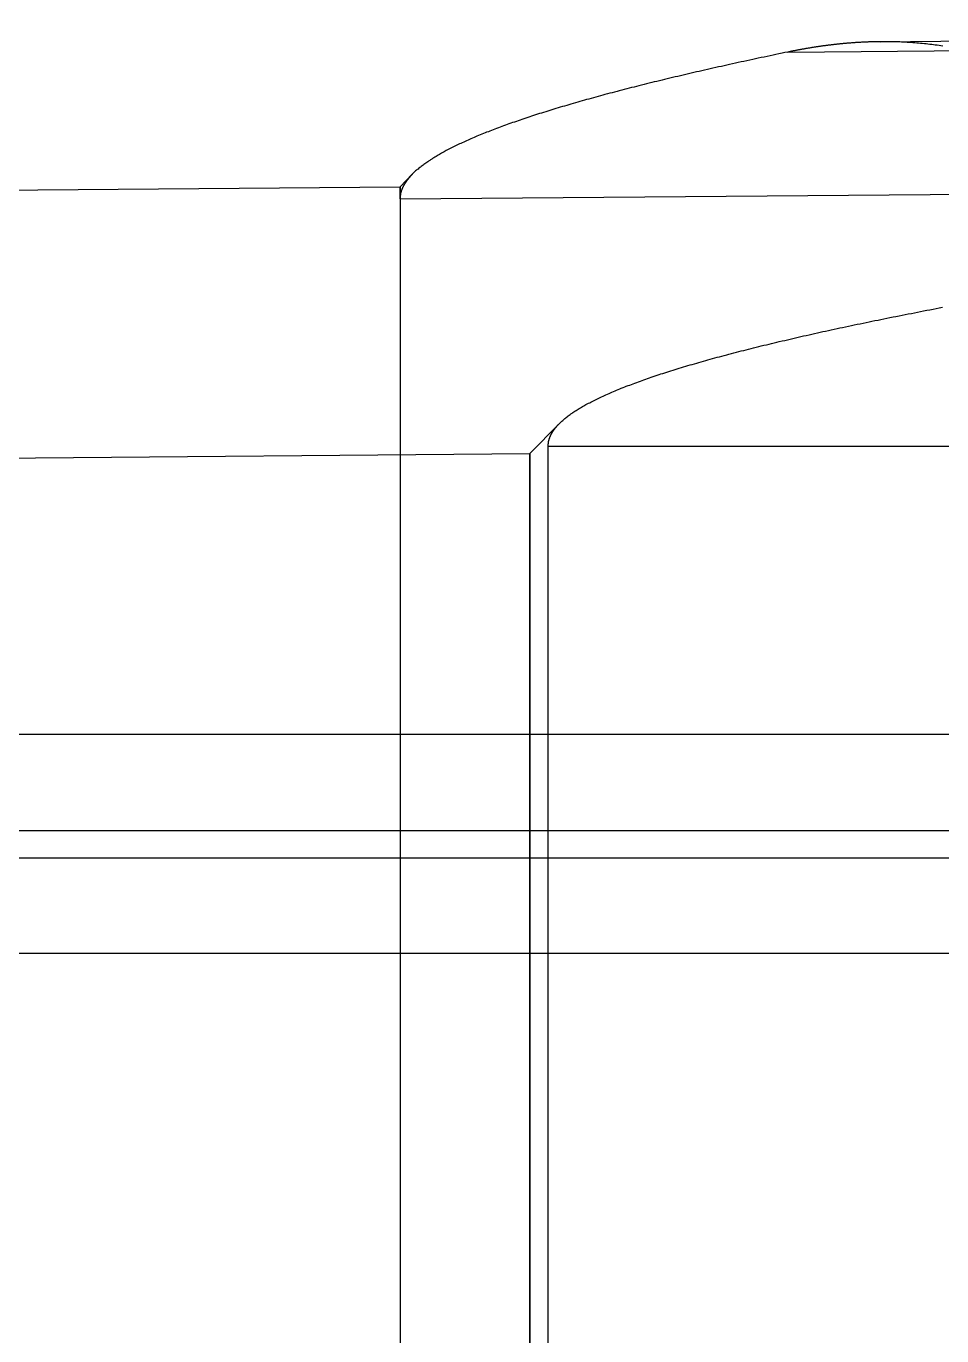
# Model space of a CAD drawing. Extents: x 0 to 702, y -13 to 12.
# Drawn here: x 690.23 to 694.32, y 5.58 to 11.43 of the extents above; entities that cross this region are included whole.
import ezdxf

# ---------------------------------------------------------------- set-up
doc = ezdxf.new("R2010")
doc.units = 0
doc.layers.get('0').update_dxf_attribs({"linetype": 'CONTINUOUS'})

# ---------------------------------------------------------------- blocks, each defined once
blk = doc.blocks.new('*U1')
for p, q in [((672.2, 8.2693, 11.7), (698.4, 8.2693, 11.7)), ((672.2, 7.29, 21.9142), (698.4, 7.29, 21.9142))]:
    blk.add_line(p, q)
at = {"extrusion": (0, 0.988768, 0.149458)}
for p, q in [((672.2, 8.2693, 11.7), (698.4, 8.2693, 11.7)), ((672.2, 7.8391, 18.2817), (698.4, 7.8391, 18.2817)), ((672.2, 7.7163, 15.3584), (698.4, 7.7163, 15.3584)), ((672.2, 7.29, 21.9142), (698.4, 7.29, 21.9142))]:
    blk.add_line(p, q, dxfattribs=at)
at = {"extrusion": (0, 0.99912, -0.041954)}
for p, q in [((672.2, 7.8391, 18.2817), (698.4, 7.8391, 18.2817)), ((672.2, 7.7163, 15.3584), (698.4, 7.7163, 15.3584))]:
    blk.add_line(p, q, dxfattribs=at)
blk = doc.blocks.new('*U4')
for p, q in [((694.04701, 11.365445, 9.692515), (702, 11.43485, 9.692515)), ((694.04701, 11.365445, 9.692515), (702, 11.43485, 9.692515)), ((693.633359, 11.31923, 10.563636), (702, 11.391897, 10.570761)), ((642.28691, 10.284154, 15.987856), (691.90019, 10.717122, 15.987856)), ((642.28691, 10.284154, 15.987856), (691.90019, 10.717122, 15.987856)), ((691.90019, 10.717122, 15.987856), (691.954769, 10.772662, 15.987856)), ((691.90019, 10.717122, 15.987856), (691.954769, 10.772662, 15.987856)), ((691.90019, 10.662324, 17.10829), (702, 10.750043, 17.116891)), ((692.480303, 9.524051, 15.987856), (692.61082, 9.656867, 15.987856)), ((692.480303, 9.524051, 15.987856), (692.61082, 9.656867, 15.987856)), ((692.561943, 9.557628, 16.999973), (702, 9.557628, 16.999973)), ((642.2, 9.085262, 15.987856), (692.480303, 9.524051, 15.987856)), ((642.2, 9.085262, 15.987856), (692.480303, 9.524051, 15.987856))]:
    blk.add_line(p, q)
at = {"extrusion": (-0.008727, 0.99519, 0.097579)}
for p, q in [((693.633359, 11.31923, 10.563636), (702, 11.391897, 10.570761)), ((691.90019, 10.662324, 17.10829), (702, 10.750043, 17.116891))]:
    blk.add_line(p, q, dxfattribs=at)
at = {"extrusion": (0, -0.995227, -0.097583)}
blk.add_line((692.561943, 9.557628, 16.999973), (702, 9.557628, 16.999973), dxfattribs=at)
for points in [[(694.047, 11.3654, 9.69251), (694.044, 11.3654, 9.6994), (694.041, 11.3654, 9.70629), (694.038, 11.3653, 9.71318), (694.034, 11.3653, 9.72006), (694.031, 11.3652, 9.72695), (694.028, 11.3652, 9.73383), (694.025, 11.3651, 9.74072), (694.022, 11.3651, 9.7476), (694.019, 11.365, 9.75449), (694.016, 11.3649, 9.76137), (694.012, 11.3648, 9.76826), (694.009, 11.3647, 9.77514), (694.006, 11.3646, 9.78202), (694.003, 11.3645, 9.7889), (694, 11.3644, 9.79578), (693.997, 11.3643, 9.80267), (693.993, 11.3642, 9.80955), (693.99, 11.3641, 9.81643), (693.987, 11.364, 9.82331), (693.984, 11.3638, 9.83019), (693.981, 11.3637, 9.83707), (693.977, 11.3636, 9.84394), (693.974, 11.3634, 9.85082), (693.971, 11.3633, 9.8577), (693.968, 11.3631, 9.86458), (693.965, 11.3629, 9.87145), (693.962, 11.3628, 9.87833), (693.958, 11.3626, 9.88521), (693.955, 11.3624, 9.89208), (693.952, 11.3622, 9.89896), (693.949, 11.362, 9.90583), (693.946, 11.3618, 9.9127), (693.942, 11.3616, 9.91958), (693.939, 11.3614, 9.92645), (693.936, 11.3612, 9.93332), (693.933, 11.361, 9.9402), (693.93, 11.3608, 9.94707), (693.926, 11.3606, 9.95394), (693.923, 11.3603, 9.96081), (693.92, 11.3601, 9.96768), (693.917, 11.3599, 9.97455), (693.913, 11.3596, 9.98142), (693.91, 11.3594, 9.98829), (693.907, 11.3591, 9.99516), (693.904, 11.3588, 10.002), (693.901, 11.3586, 10.0089), (693.897, 11.3583, 10.0158), (693.894, 11.358, 10.0226), (693.891, 11.3577, 10.0295), (693.888, 11.3574, 10.0364), (693.884, 11.3571, 10.0432), (693.881, 11.3568, 10.0501), (693.878, 11.3565, 10.057), (693.875, 11.3562, 10.0638), (693.872, 11.3559, 10.0707), (693.868, 11.3556, 10.0775), (693.865, 11.3553, 10.0844), (693.862, 11.3549, 10.0913), (693.859, 11.3546, 10.0981), (693.855, 11.3542, 10.105), (693.852, 11.3539, 10.1119), (693.849, 11.3535, 10.1187), (693.846, 11.3532, 10.1256), (693.842, 11.3528, 10.1324), (693.839, 11.3525, 10.1393), (693.836, 11.3521, 10.1462), (693.832, 11.3517, 10.153), (693.829, 11.3513, 10.1599), (693.826, 11.3509, 10.1667), (693.823, 11.3505, 10.1736), (693.819, 11.3501, 10.1804), (693.816, 11.3497, 10.1873), (693.813, 11.3493, 10.1942), (693.81, 11.3489, 10.201), (693.806, 11.3485, 10.2079), (693.803, 11.348, 10.2147), (693.8, 11.3476, 10.2216), (693.796, 11.3472, 10.2284), (693.793, 11.3467, 10.2353), (693.79, 11.3463, 10.2421), (693.787, 11.3458, 10.249), (693.783, 11.3454, 10.2558), (693.78, 11.3449, 10.2627), (693.777, 11.3444, 10.2695), (693.773, 11.344, 10.2764), (693.77, 11.3435, 10.2832), (693.767, 11.343, 10.2901), (693.764, 11.3425, 10.2969), (693.76, 11.342, 10.3038), (693.757, 11.3415, 10.3106), (693.754, 11.341, 10.3175), (693.75, 11.3405, 10.3243), (693.747, 11.34, 10.3312), (693.744, 11.3394, 10.338), (693.74, 11.3389, 10.3449), (693.737, 11.3384, 10.3517), (693.734, 11.3378, 10.3585), (693.73, 11.3373, 10.3654), (693.727, 11.3367, 10.3722), (693.724, 11.3362, 10.3791), (693.72, 11.3356, 10.3859), (693.717, 11.3351, 10.3928), (693.714, 11.3345, 10.3996), (693.71, 11.3339, 10.4064), (693.707, 11.3333, 10.4133), (693.704, 11.3328, 10.4201), (693.7, 11.3322, 10.427), (693.697, 11.3316, 10.4338), (693.694, 11.331, 10.4406), (693.69, 11.3304, 10.4475), (693.687, 11.3297, 10.4543), (693.684, 11.3291, 10.4611), (693.68, 11.3285, 10.468), (693.677, 11.3279, 10.4748), (693.674, 11.3272, 10.4816), (693.67, 11.3266, 10.4885), (693.667, 11.326, 10.4953), (693.664, 11.3253, 10.5022), (693.66, 11.3247, 10.509), (693.657, 11.324, 10.5158), (693.654, 11.3233, 10.5227), (693.65, 11.3227, 10.5295), (693.647, 11.322, 10.5363), (693.643, 11.3213, 10.5431), (693.64, 11.3206, 10.55), (693.637, 11.3199, 10.5568), (693.633, 11.3192, 10.5636)], [(694.047, 11.3654, 9.69251), (694.044, 11.3654, 9.6994), (694.041, 11.3654, 9.70629), (694.038, 11.3653, 9.71318), (694.034, 11.3653, 9.72006), (694.031, 11.3652, 9.72695), (694.028, 11.3652, 9.73383), (694.025, 11.3651, 9.74072), (694.022, 11.3651, 9.7476), (694.019, 11.365, 9.75449), (694.016, 11.3649, 9.76137), (694.012, 11.3648, 9.76826), (694.009, 11.3647, 9.77514), (694.006, 11.3646, 9.78202), (694.003, 11.3645, 9.7889), (694, 11.3644, 9.79578), (693.997, 11.3643, 9.80267), (693.993, 11.3642, 9.80955), (693.99, 11.3641, 9.81643), (693.987, 11.364, 9.82331), (693.984, 11.3638, 9.83019), (693.981, 11.3637, 9.83707), (693.977, 11.3636, 9.84394), (693.974, 11.3634, 9.85082), (693.971, 11.3633, 9.8577), (693.968, 11.3631, 9.86458), (693.965, 11.3629, 9.87145), (693.962, 11.3628, 9.87833), (693.958, 11.3626, 9.88521), (693.955, 11.3624, 9.89208), (693.952, 11.3622, 9.89896), (693.949, 11.362, 9.90583), (693.946, 11.3618, 9.9127), (693.942, 11.3616, 9.91958), (693.939, 11.3614, 9.92645), (693.936, 11.3612, 9.93332), (693.933, 11.361, 9.9402), (693.93, 11.3608, 9.94707), (693.926, 11.3606, 9.95394), (693.923, 11.3603, 9.96081), (693.92, 11.3601, 9.96768), (693.917, 11.3599, 9.97455), (693.913, 11.3596, 9.98142), (693.91, 11.3594, 9.98829), (693.907, 11.3591, 9.99516), (693.904, 11.3588, 10.002), (693.901, 11.3586, 10.0089), (693.897, 11.3583, 10.0158), (693.894, 11.358, 10.0226), (693.891, 11.3577, 10.0295), (693.888, 11.3574, 10.0364), (693.884, 11.3571, 10.0432), (693.881, 11.3568, 10.0501), (693.878, 11.3565, 10.057), (693.875, 11.3562, 10.0638), (693.872, 11.3559, 10.0707), (693.868, 11.3556, 10.0775), (693.865, 11.3553, 10.0844), (693.862, 11.3549, 10.0913), (693.859, 11.3546, 10.0981), (693.855, 11.3542, 10.105), (693.852, 11.3539, 10.1119), (693.849, 11.3535, 10.1187), (693.846, 11.3532, 10.1256), (693.842, 11.3528, 10.1324), (693.839, 11.3525, 10.1393), (693.836, 11.3521, 10.1462), (693.832, 11.3517, 10.153), (693.829, 11.3513, 10.1599), (693.826, 11.3509, 10.1667), (693.823, 11.3505, 10.1736), (693.819, 11.3501, 10.1804), (693.816, 11.3497, 10.1873), (693.813, 11.3493, 10.1942), (693.81, 11.3489, 10.201), (693.806, 11.3485, 10.2079), (693.803, 11.348, 10.2147), (693.8, 11.3476, 10.2216), (693.796, 11.3472, 10.2284), (693.793, 11.3467, 10.2353), (693.79, 11.3463, 10.2421), (693.787, 11.3458, 10.249), (693.783, 11.3454, 10.2558), (693.78, 11.3449, 10.2627), (693.777, 11.3444, 10.2695), (693.773, 11.344, 10.2764), (693.77, 11.3435, 10.2832), (693.767, 11.343, 10.2901), (693.764, 11.3425, 10.2969), (693.76, 11.342, 10.3038), (693.757, 11.3415, 10.3106), (693.754, 11.341, 10.3175), (693.75, 11.3405, 10.3243), (693.747, 11.34, 10.3312), (693.744, 11.3394, 10.338), (693.74, 11.3389, 10.3449), (693.737, 11.3384, 10.3517), (693.734, 11.3378, 10.3585), (693.73, 11.3373, 10.3654), (693.727, 11.3367, 10.3722), (693.724, 11.3362, 10.3791), (693.72, 11.3356, 10.3859), (693.717, 11.3351, 10.3928), (693.714, 11.3345, 10.3996), (693.71, 11.3339, 10.4064), (693.707, 11.3333, 10.4133), (693.704, 11.3328, 10.4201), (693.7, 11.3322, 10.427), (693.697, 11.3316, 10.4338), (693.694, 11.331, 10.4406), (693.69, 11.3304, 10.4475), (693.687, 11.3297, 10.4543), (693.684, 11.3291, 10.4611), (693.68, 11.3285, 10.468), (693.677, 11.3279, 10.4748), (693.674, 11.3272, 10.4816), (693.67, 11.3266, 10.4885), (693.667, 11.326, 10.4953), (693.664, 11.3253, 10.5022), (693.66, 11.3247, 10.509), (693.657, 11.324, 10.5158), (693.654, 11.3233, 10.5227), (693.65, 11.3227, 10.5295), (693.647, 11.322, 10.5363), (693.643, 11.3213, 10.5431), (693.64, 11.3206, 10.55), (693.637, 11.3199, 10.5568), (693.633, 11.3192, 10.5636)], [(694.325, 11.3458, 9.06473), (694.317, 11.3471, 9.0838), (694.309, 11.3483, 9.10287), (694.301, 11.3494, 9.12194), (694.292, 11.3506, 9.141), (694.284, 11.3517, 9.16006), (694.276, 11.3527, 9.17912), (694.268, 11.3537, 9.19818), (694.259, 11.3547, 9.21723), (694.251, 11.3556, 9.23628), (694.243, 11.3565, 9.25532), (694.234, 11.3573, 9.27437), (694.226, 11.3581, 9.29341), (694.217, 11.3589, 9.31244), (694.209, 11.3596, 9.33148), (694.201, 11.3603, 9.35051), (694.192, 11.3609, 9.36954), (694.184, 11.3615, 9.38856), (694.175, 11.362, 9.40758), (694.167, 11.3625, 9.4266), (694.158, 11.363, 9.44561), (694.15, 11.3634, 9.46463), (694.141, 11.3638, 9.48363), (694.133, 11.3642, 9.50264), (694.124, 11.3645, 9.52164), (694.116, 11.3648, 9.54064), (694.107, 11.365, 9.55964), (694.099, 11.3652, 9.57863), (694.09, 11.3653, 9.59762), (694.082, 11.3654, 9.6166), (694.073, 11.3655, 9.63559), (694.064, 11.3655, 9.65457), (694.056, 11.3655, 9.67354), (694.047, 11.3654, 9.69251)], [(694.325, 11.3458, 9.06473), (694.317, 11.3471, 9.0838), (694.309, 11.3483, 9.10287), (694.301, 11.3494, 9.12194), (694.292, 11.3506, 9.141), (694.284, 11.3517, 9.16006), (694.276, 11.3527, 9.17912), (694.268, 11.3537, 9.19818), (694.259, 11.3547, 9.21723), (694.251, 11.3556, 9.23628), (694.243, 11.3565, 9.25532), (694.234, 11.3573, 9.27437), (694.226, 11.3581, 9.29341), (694.217, 11.3589, 9.31244), (694.209, 11.3596, 9.33148), (694.201, 11.3603, 9.35051), (694.192, 11.3609, 9.36954), (694.184, 11.3615, 9.38856), (694.175, 11.362, 9.40758), (694.167, 11.3625, 9.4266), (694.158, 11.363, 9.44561), (694.15, 11.3634, 9.46463), (694.141, 11.3638, 9.48363), (694.133, 11.3642, 9.50264), (694.124, 11.3645, 9.52164), (694.116, 11.3648, 9.54064), (694.107, 11.365, 9.55964), (694.099, 11.3652, 9.57863), (694.09, 11.3653, 9.59762), (694.082, 11.3654, 9.6166), (694.073, 11.3655, 9.63559), (694.064, 11.3655, 9.65457), (694.056, 11.3655, 9.67354), (694.047, 11.3654, 9.69251)], [(693.633, 11.3192, 10.5636), (693.62, 11.3165, 10.5907), (693.607, 11.3137, 10.6178), (693.593, 11.3109, 10.6448), (693.58, 11.3081, 10.6719), (693.567, 11.3054, 10.699), (693.554, 11.3026, 10.7262), (693.541, 11.2998, 10.7533), (693.528, 11.297, 10.7804), (693.514, 11.2943, 10.8076), (693.501, 11.2915, 10.8347), (693.488, 11.2887, 10.8619), (693.476, 11.2859, 10.8891), (693.463, 11.2832, 10.9163), (693.45, 11.2804, 10.9435), (693.437, 11.2776, 10.9707), (693.424, 11.2748, 10.9979), (693.411, 11.272, 11.0251), (693.399, 11.2692, 11.0524), (693.386, 11.2665, 11.0796), (693.373, 11.2637, 11.1069), (693.361, 11.2609, 11.1342), (693.348, 11.2581, 11.1615), (693.336, 11.2553, 11.1888), (693.323, 11.2525, 11.2161), (693.311, 11.2497, 11.2434), (693.298, 11.247, 11.2708), (693.286, 11.2442, 11.2981), (693.274, 11.2414, 11.3255), (693.261, 11.2386, 11.3529), (693.249, 11.2358, 11.3803), (693.237, 11.233, 11.4077), (693.225, 11.2302, 11.4351), (693.213, 11.2274, 11.4625), (693.201, 11.2246, 11.4899), (693.189, 11.2218, 11.5174), (693.177, 11.219, 11.5448), (693.165, 11.2162, 11.5723), (693.153, 11.2134, 11.5998), (693.141, 11.2106, 11.6273), (693.129, 11.2078, 11.6548), (693.117, 11.205, 11.6823), (693.106, 11.2022, 11.7099), (693.094, 11.1994, 11.7374), (693.082, 11.1966, 11.765), (693.071, 11.1938, 11.7926), (693.059, 11.191, 11.8202), (693.048, 11.1882, 11.8478), (693.036, 11.1854, 11.8754), (693.025, 11.1826, 11.903), (693.013, 11.1798, 11.9306), (693.002, 11.1769, 11.9583), (692.991, 11.1741, 11.986), (692.979, 11.1713, 12.0136), (692.968, 11.1685, 12.0413), (692.957, 11.1657, 12.069), (692.946, 11.1629, 12.0968), (692.935, 11.1601, 12.1245), (692.924, 11.1572, 12.1522), (692.913, 11.1544, 12.18), (692.902, 11.1516, 12.2078), (692.891, 11.1488, 12.2356), (692.88, 11.146, 12.2634), (692.87, 11.1431, 12.2912), (692.859, 11.1403, 12.319), (692.848, 11.1375, 12.3469), (692.838, 11.1347, 12.3747), (692.827, 11.1318, 12.4026), (692.816, 11.129, 12.4305), (692.806, 11.1262, 12.4584), (692.796, 11.1234, 12.4863), (692.785, 11.1205, 12.5142), (692.775, 11.1177, 12.5422), (692.765, 11.1149, 12.5701), (692.754, 11.112, 12.5981), (692.744, 11.1092, 12.6261), (692.734, 11.1064, 12.6541), (692.724, 11.1035, 12.6821), (692.714, 11.1007, 12.7101), (692.704, 11.0979, 12.7382), (692.694, 11.095, 12.7662), (692.684, 11.0922, 12.7943), (692.674, 11.0893, 12.8224), (692.664, 11.0865, 12.8505), (692.655, 11.0837, 12.8786), (692.645, 11.0808, 12.9068), (692.635, 11.078, 12.9349), (692.626, 11.0751, 12.9631), (692.616, 11.0723, 12.9913), (692.607, 11.0694, 13.0195), (692.597, 11.0666, 13.0477), (692.588, 11.0637, 13.0759), (692.579, 11.0609, 13.1041), (692.569, 11.058, 13.1324), (692.56, 11.0552, 13.1607), (692.551, 11.0523, 13.189), (692.542, 11.0495, 13.2173), (692.533, 11.0466, 13.2456), (692.524, 11.0438, 13.2739), (692.515, 11.0409, 13.3023), (692.506, 11.038, 13.3306), (692.497, 11.0352, 13.359), (692.488, 11.0323, 13.3874), (692.48, 11.0295, 13.4158), (692.471, 11.0266, 13.4443), (692.462, 11.0237, 13.4727), (692.454, 11.0209, 13.5012), (692.445, 11.018, 13.5297), (692.437, 11.0151, 13.5582), (692.428, 11.0123, 13.5867), (692.42, 11.0094, 13.6152), (692.412, 11.0065, 13.6438), (692.403, 11.0036, 13.6723), (692.395, 11.0008, 13.7009), (692.387, 10.9979, 13.7295), (692.379, 10.995, 13.7581), (692.371, 10.9921, 13.7868), (692.363, 10.9893, 13.8154), (692.355, 10.9864, 13.8441), (692.348, 10.9835, 13.8728), (692.34, 10.9806, 13.9015), (692.332, 10.9777, 13.9302), (692.324, 10.9748, 13.9589), (692.317, 10.972, 13.9877), (692.309, 10.9691, 14.0165), (692.302, 10.9662, 14.0452), (692.295, 10.9633, 14.074), (692.287, 10.9604, 14.1029), (692.28, 10.9575, 14.1317), (692.273, 10.9546, 14.1606), (692.266, 10.9517, 14.1895), (692.258, 10.9488, 14.2184), (692.251, 10.9459, 14.2473), (692.244, 10.943, 14.2762), (692.238, 10.9401, 14.3052), (692.231, 10.9372, 14.3341), (692.224, 10.9343, 14.3631), (692.217, 10.9314, 14.3921), (692.211, 10.9285, 14.4211), (692.204, 10.9256, 14.4502), (692.197, 10.9227, 14.4793), (692.191, 10.9198, 14.5083), (692.185, 10.9169, 14.5374), (692.178, 10.914, 14.5666), (692.172, 10.9111, 14.5957), (692.166, 10.9082, 14.6249), (692.16, 10.9052, 14.654), (692.154, 10.9023, 14.6832), (692.148, 10.8994, 14.7124), (692.142, 10.8965, 14.7417), (692.136, 10.8936, 14.7709), (692.13, 10.8906, 14.8002), (692.124, 10.8877, 14.8295), (692.119, 10.8848, 14.8588), (692.113, 10.8819, 14.8881), (692.107, 10.879, 14.9175), (692.102, 10.876, 14.9469), (692.097, 10.8731, 14.9763), (692.091, 10.8702, 15.0057), (692.086, 10.8672, 15.0351), (692.081, 10.8643, 15.0646), (692.076, 10.8614, 15.094), (692.071, 10.8584, 15.1235), (692.066, 10.8555, 15.153), (692.061, 10.8526, 15.1826), (692.056, 10.8496, 15.2121), (692.051, 10.8467, 15.2417), (692.046, 10.8437, 15.2713), (692.042, 10.8408, 15.3009), (692.037, 10.8378, 15.3305), (692.033, 10.8349, 15.3602), (692.028, 10.8319, 15.3899), (692.024, 10.829, 15.4196), (692.02, 10.826, 15.4493), (692.015, 10.8231, 15.479), (692.011, 10.8201, 15.5088), (692.007, 10.8172, 15.5386), (692.003, 10.8142, 15.5684), (691.999, 10.8113, 15.5982), (691.995, 10.8083, 15.628), (691.991, 10.8053, 15.6579), (691.988, 10.8024, 15.6878), (691.984, 10.7994, 15.7177), (691.981, 10.7964, 15.7476), (691.977, 10.7935, 15.7776), (691.974, 10.7905, 15.8075), (691.97, 10.7875, 15.8375), (691.967, 10.7846, 15.8676), (691.964, 10.7816, 15.8976), (691.961, 10.7786, 15.9277), (691.958, 10.7756, 15.9578), (691.955, 10.7727, 15.9879)], [(693.633, 11.3192, 10.5636), (693.62, 11.3165, 10.5907), (693.607, 11.3137, 10.6178), (693.593, 11.3109, 10.6448), (693.58, 11.3081, 10.6719), (693.567, 11.3054, 10.699), (693.554, 11.3026, 10.7262), (693.541, 11.2998, 10.7533), (693.528, 11.297, 10.7804), (693.514, 11.2943, 10.8076), (693.501, 11.2915, 10.8347), (693.488, 11.2887, 10.8619), (693.476, 11.2859, 10.8891), (693.463, 11.2832, 10.9163), (693.45, 11.2804, 10.9435), (693.437, 11.2776, 10.9707), (693.424, 11.2748, 10.9979), (693.411, 11.272, 11.0251), (693.399, 11.2692, 11.0524), (693.386, 11.2665, 11.0796), (693.373, 11.2637, 11.1069), (693.361, 11.2609, 11.1342), (693.348, 11.2581, 11.1615), (693.336, 11.2553, 11.1888), (693.323, 11.2525, 11.2161), (693.311, 11.2497, 11.2434), (693.298, 11.247, 11.2708), (693.286, 11.2442, 11.2981), (693.274, 11.2414, 11.3255), (693.261, 11.2386, 11.3529), (693.249, 11.2358, 11.3803), (693.237, 11.233, 11.4077), (693.225, 11.2302, 11.4351), (693.213, 11.2274, 11.4625), (693.201, 11.2246, 11.4899), (693.189, 11.2218, 11.5174), (693.177, 11.219, 11.5448), (693.165, 11.2162, 11.5723), (693.153, 11.2134, 11.5998), (693.141, 11.2106, 11.6273), (693.129, 11.2078, 11.6548), (693.117, 11.205, 11.6823), (693.106, 11.2022, 11.7099), (693.094, 11.1994, 11.7374), (693.082, 11.1966, 11.765), (693.071, 11.1938, 11.7926), (693.059, 11.191, 11.8202), (693.048, 11.1882, 11.8478), (693.036, 11.1854, 11.8754), (693.025, 11.1826, 11.903), (693.013, 11.1798, 11.9306), (693.002, 11.1769, 11.9583), (692.991, 11.1741, 11.986), (692.979, 11.1713, 12.0136), (692.968, 11.1685, 12.0413), (692.957, 11.1657, 12.069), (692.946, 11.1629, 12.0968), (692.935, 11.1601, 12.1245), (692.924, 11.1572, 12.1522), (692.913, 11.1544, 12.18), (692.902, 11.1516, 12.2078), (692.891, 11.1488, 12.2356), (692.88, 11.146, 12.2634), (692.87, 11.1431, 12.2912), (692.859, 11.1403, 12.319), (692.848, 11.1375, 12.3469), (692.838, 11.1347, 12.3747), (692.827, 11.1318, 12.4026), (692.816, 11.129, 12.4305), (692.806, 11.1262, 12.4584), (692.796, 11.1234, 12.4863), (692.785, 11.1205, 12.5142), (692.775, 11.1177, 12.5422), (692.765, 11.1149, 12.5701), (692.754, 11.112, 12.5981), (692.744, 11.1092, 12.6261), (692.734, 11.1064, 12.6541), (692.724, 11.1035, 12.6821), (692.714, 11.1007, 12.7101), (692.704, 11.0979, 12.7382), (692.694, 11.095, 12.7662), (692.684, 11.0922, 12.7943), (692.674, 11.0893, 12.8224), (692.664, 11.0865, 12.8505), (692.655, 11.0837, 12.8786), (692.645, 11.0808, 12.9068), (692.635, 11.078, 12.9349), (692.626, 11.0751, 12.9631), (692.616, 11.0723, 12.9913), (692.607, 11.0694, 13.0195), (692.597, 11.0666, 13.0477), (692.588, 11.0637, 13.0759), (692.579, 11.0609, 13.1041), (692.569, 11.058, 13.1324), (692.56, 11.0552, 13.1607), (692.551, 11.0523, 13.189), (692.542, 11.0495, 13.2173), (692.533, 11.0466, 13.2456), (692.524, 11.0438, 13.2739), (692.515, 11.0409, 13.3023), (692.506, 11.038, 13.3306), (692.497, 11.0352, 13.359), (692.488, 11.0323, 13.3874), (692.48, 11.0295, 13.4158), (692.471, 11.0266, 13.4443), (692.462, 11.0237, 13.4727), (692.454, 11.0209, 13.5012), (692.445, 11.018, 13.5297), (692.437, 11.0151, 13.5582), (692.428, 11.0123, 13.5867), (692.42, 11.0094, 13.6152), (692.412, 11.0065, 13.6438), (692.403, 11.0036, 13.6723), (692.395, 11.0008, 13.7009), (692.387, 10.9979, 13.7295), (692.379, 10.995, 13.7581), (692.371, 10.9921, 13.7868), (692.363, 10.9893, 13.8154), (692.355, 10.9864, 13.8441), (692.348, 10.9835, 13.8728), (692.34, 10.9806, 13.9015), (692.332, 10.9777, 13.9302), (692.324, 10.9748, 13.9589), (692.317, 10.972, 13.9877), (692.309, 10.9691, 14.0165), (692.302, 10.9662, 14.0452), (692.295, 10.9633, 14.074), (692.287, 10.9604, 14.1029), (692.28, 10.9575, 14.1317), (692.273, 10.9546, 14.1606), (692.266, 10.9517, 14.1895), (692.258, 10.9488, 14.2184), (692.251, 10.9459, 14.2473), (692.244, 10.943, 14.2762), (692.238, 10.9401, 14.3052), (692.231, 10.9372, 14.3341), (692.224, 10.9343, 14.3631), (692.217, 10.9314, 14.3921), (692.211, 10.9285, 14.4211), (692.204, 10.9256, 14.4502), (692.197, 10.9227, 14.4793), (692.191, 10.9198, 14.5083), (692.185, 10.9169, 14.5374), (692.178, 10.914, 14.5666), (692.172, 10.9111, 14.5957), (692.166, 10.9082, 14.6249), (692.16, 10.9052, 14.654), (692.154, 10.9023, 14.6832), (692.148, 10.8994, 14.7124), (692.142, 10.8965, 14.7417), (692.136, 10.8936, 14.7709), (692.13, 10.8906, 14.8002), (692.124, 10.8877, 14.8295), (692.119, 10.8848, 14.8588), (692.113, 10.8819, 14.8881), (692.107, 10.879, 14.9175), (692.102, 10.876, 14.9469), (692.097, 10.8731, 14.9763), (692.091, 10.8702, 15.0057), (692.086, 10.8672, 15.0351), (692.081, 10.8643, 15.0646), (692.076, 10.8614, 15.094), (692.071, 10.8584, 15.1235), (692.066, 10.8555, 15.153), (692.061, 10.8526, 15.1826), (692.056, 10.8496, 15.2121), (692.051, 10.8467, 15.2417), (692.046, 10.8437, 15.2713), (692.042, 10.8408, 15.3009), (692.037, 10.8378, 15.3305), (692.033, 10.8349, 15.3602), (692.028, 10.8319, 15.3899), (692.024, 10.829, 15.4196), (692.02, 10.826, 15.4493), (692.015, 10.8231, 15.479), (692.011, 10.8201, 15.5088), (692.007, 10.8172, 15.5386), (692.003, 10.8142, 15.5684), (691.999, 10.8113, 15.5982), (691.995, 10.8083, 15.628), (691.991, 10.8053, 15.6579), (691.988, 10.8024, 15.6878), (691.984, 10.7994, 15.7177), (691.981, 10.7964, 15.7476), (691.977, 10.7935, 15.7776), (691.974, 10.7905, 15.8075), (691.97, 10.7875, 15.8375), (691.967, 10.7846, 15.8676), (691.964, 10.7816, 15.8976), (691.961, 10.7786, 15.9277), (691.958, 10.7756, 15.9578), (691.955, 10.7727, 15.9879)], [(691.955, 10.7727, 15.9879), (691.954, 10.7718, 15.9966), (691.953, 10.7709, 16.0054), (691.952, 10.7701, 16.0141), (691.951, 10.7692, 16.0229), (691.951, 10.7683, 16.0316), (691.95, 10.7675, 16.0404), (691.949, 10.7666, 16.0492), (691.948, 10.7657, 16.0579), (691.947, 10.7649, 16.0667), (691.947, 10.764, 16.0754), (691.946, 10.7631, 16.0842), (691.945, 10.7623, 16.093), (691.944, 10.7614, 16.1018), (691.944, 10.7605, 16.1105), (691.943, 10.7597, 16.1193), (691.942, 10.7588, 16.1281), (691.941, 10.7579, 16.1369), (691.941, 10.7571, 16.1456), (691.94, 10.7562, 16.1544), (691.939, 10.7553, 16.1632), (691.938, 10.7545, 16.172), (691.938, 10.7536, 16.1808), (691.937, 10.7527, 16.1896), (691.936, 10.7519, 16.1984), (691.936, 10.751, 16.2071), (691.935, 10.7501, 16.2159), (691.934, 10.7493, 16.2247), (691.934, 10.7484, 16.2335), (691.933, 10.7475, 16.2423), (691.932, 10.7467, 16.2511), (691.932, 10.7458, 16.2599), (691.931, 10.7449, 16.2687), (691.93, 10.744, 16.2775), (691.93, 10.7432, 16.2863), (691.929, 10.7423, 16.2951), (691.928, 10.7414, 16.3039), (691.928, 10.7406, 16.3127), (691.927, 10.7397, 16.3215), (691.927, 10.7388, 16.3304), (691.926, 10.738, 16.3392), (691.925, 10.7371, 16.348), (691.925, 10.7362, 16.3568), (691.924, 10.7354, 16.3656), (691.924, 10.7345, 16.3744), (691.923, 10.7336, 16.3832), (691.923, 10.7327, 16.3921), (691.922, 10.7319, 16.4009), (691.921, 10.731, 16.4097), (691.921, 10.7301, 16.4185), (691.92, 10.7293, 16.4273), (691.92, 10.7284, 16.4362), (691.919, 10.7275, 16.445), (691.919, 10.7267, 16.4538), (691.918, 10.7258, 16.4626), (691.918, 10.7249, 16.4715), (691.917, 10.7241, 16.4803), (691.917, 10.7232, 16.4891), (691.916, 10.7223, 16.4979), (691.916, 10.7214, 16.5068), (691.916, 10.7206, 16.5156), (691.915, 10.7197, 16.5244), (691.915, 10.7188, 16.5333), (691.914, 10.718, 16.5421), (691.914, 10.7171, 16.5509), (691.913, 10.7162, 16.5598), (691.913, 10.7154, 16.5686), (691.913, 10.7145, 16.5774), (691.912, 10.7136, 16.5863), (691.912, 10.7127, 16.5951), (691.911, 10.7119, 16.6039), (691.911, 10.711, 16.6128), (691.911, 10.7101, 16.6216), (691.91, 10.7093, 16.6305), (691.91, 10.7084, 16.6393), (691.909, 10.7075, 16.6481), (691.909, 10.7067, 16.657), (691.909, 10.7058, 16.6658), (691.908, 10.7049, 16.6747), (691.908, 10.704, 16.6835), (691.908, 10.7032, 16.6924), (691.907, 10.7023, 16.7012), (691.907, 10.7014, 16.7101), (691.907, 10.7006, 16.7189), (691.907, 10.6997, 16.7277), (691.906, 10.6988, 16.7366), (691.906, 10.698, 16.7454), (691.906, 10.6971, 16.7543), (691.905, 10.6962, 16.7631), (691.905, 10.6953, 16.772), (691.905, 10.6945, 16.7808), (691.905, 10.6936, 16.7897), (691.904, 10.6927, 16.7985), (691.904, 10.6919, 16.8074), (691.904, 10.691, 16.8162), (691.904, 10.6901, 16.8251), (691.903, 10.6893, 16.8339), (691.903, 10.6884, 16.8428), (691.903, 10.6875, 16.8516), (691.903, 10.6866, 16.8605), (691.903, 10.6858, 16.8693), (691.903, 10.6849, 16.8782), (691.902, 10.684, 16.887), (691.902, 10.6832, 16.8959), (691.902, 10.6823, 16.9047), (691.902, 10.6814, 16.9136), (691.902, 10.6806, 16.9224), (691.902, 10.6797, 16.9313), (691.901, 10.6788, 16.9401), (691.901, 10.678, 16.949), (691.901, 10.6771, 16.9578), (691.901, 10.6762, 16.9667), (691.901, 10.6753, 16.9755), (691.901, 10.6745, 16.9844), (691.901, 10.6736, 16.9932), (691.901, 10.6727, 17.0021), (691.901, 10.6719, 17.0109), (691.901, 10.671, 17.0198), (691.9, 10.6701, 17.0286), (691.9, 10.6693, 17.0375), (691.9, 10.6684, 17.0463), (691.9, 10.6675, 17.0552), (691.9, 10.6667, 17.064), (691.9, 10.6658, 17.0729), (691.9, 10.6649, 17.0817), (691.9, 10.6641, 17.0906), (691.9, 10.6632, 17.0994), (691.9, 10.6623, 17.1083)], [(691.955, 10.7727, 15.9879), (691.954, 10.7718, 15.9966), (691.953, 10.7709, 16.0054), (691.952, 10.7701, 16.0141), (691.951, 10.7692, 16.0229), (691.951, 10.7683, 16.0316), (691.95, 10.7675, 16.0404), (691.949, 10.7666, 16.0492), (691.948, 10.7657, 16.0579), (691.947, 10.7649, 16.0667), (691.947, 10.764, 16.0754), (691.946, 10.7631, 16.0842), (691.945, 10.7623, 16.093), (691.944, 10.7614, 16.1018), (691.944, 10.7605, 16.1105), (691.943, 10.7597, 16.1193), (691.942, 10.7588, 16.1281), (691.941, 10.7579, 16.1369), (691.941, 10.7571, 16.1456), (691.94, 10.7562, 16.1544), (691.939, 10.7553, 16.1632), (691.938, 10.7545, 16.172), (691.938, 10.7536, 16.1808), (691.937, 10.7527, 16.1896), (691.936, 10.7519, 16.1984), (691.936, 10.751, 16.2071), (691.935, 10.7501, 16.2159), (691.934, 10.7493, 16.2247), (691.934, 10.7484, 16.2335), (691.933, 10.7475, 16.2423), (691.932, 10.7467, 16.2511), (691.932, 10.7458, 16.2599), (691.931, 10.7449, 16.2687), (691.93, 10.744, 16.2775), (691.93, 10.7432, 16.2863), (691.929, 10.7423, 16.2951), (691.928, 10.7414, 16.3039), (691.928, 10.7406, 16.3127), (691.927, 10.7397, 16.3215), (691.927, 10.7388, 16.3304), (691.926, 10.738, 16.3392), (691.925, 10.7371, 16.348), (691.925, 10.7362, 16.3568), (691.924, 10.7354, 16.3656), (691.924, 10.7345, 16.3744), (691.923, 10.7336, 16.3832), (691.923, 10.7327, 16.3921), (691.922, 10.7319, 16.4009), (691.921, 10.731, 16.4097), (691.921, 10.7301, 16.4185), (691.92, 10.7293, 16.4273), (691.92, 10.7284, 16.4362), (691.919, 10.7275, 16.445), (691.919, 10.7267, 16.4538), (691.918, 10.7258, 16.4626), (691.918, 10.7249, 16.4715), (691.917, 10.7241, 16.4803), (691.917, 10.7232, 16.4891), (691.916, 10.7223, 16.4979), (691.916, 10.7214, 16.5068), (691.916, 10.7206, 16.5156), (691.915, 10.7197, 16.5244), (691.915, 10.7188, 16.5333), (691.914, 10.718, 16.5421), (691.914, 10.7171, 16.5509), (691.913, 10.7162, 16.5598), (691.913, 10.7154, 16.5686), (691.913, 10.7145, 16.5774), (691.912, 10.7136, 16.5863), (691.912, 10.7127, 16.5951), (691.911, 10.7119, 16.6039), (691.911, 10.711, 16.6128), (691.911, 10.7101, 16.6216), (691.91, 10.7093, 16.6305), (691.91, 10.7084, 16.6393), (691.909, 10.7075, 16.6481), (691.909, 10.7067, 16.657), (691.909, 10.7058, 16.6658), (691.908, 10.7049, 16.6747), (691.908, 10.704, 16.6835), (691.908, 10.7032, 16.6924), (691.907, 10.7023, 16.7012), (691.907, 10.7014, 16.7101), (691.907, 10.7006, 16.7189), (691.907, 10.6997, 16.7277), (691.906, 10.6988, 16.7366), (691.906, 10.698, 16.7454), (691.906, 10.6971, 16.7543), (691.905, 10.6962, 16.7631), (691.905, 10.6953, 16.772), (691.905, 10.6945, 16.7808), (691.905, 10.6936, 16.7897), (691.904, 10.6927, 16.7985), (691.904, 10.6919, 16.8074), (691.904, 10.691, 16.8162), (691.904, 10.6901, 16.8251), (691.903, 10.6893, 16.8339), (691.903, 10.6884, 16.8428), (691.903, 10.6875, 16.8516), (691.903, 10.6866, 16.8605), (691.903, 10.6858, 16.8693), (691.903, 10.6849, 16.8782), (691.902, 10.684, 16.887), (691.902, 10.6832, 16.8959), (691.902, 10.6823, 16.9047), (691.902, 10.6814, 16.9136), (691.902, 10.6806, 16.9224), (691.902, 10.6797, 16.9313), (691.901, 10.6788, 16.9401), (691.901, 10.678, 16.949), (691.901, 10.6771, 16.9578), (691.901, 10.6762, 16.9667), (691.901, 10.6753, 16.9755), (691.901, 10.6745, 16.9844), (691.901, 10.6736, 16.9932), (691.901, 10.6727, 17.0021), (691.901, 10.6719, 17.0109), (691.901, 10.671, 17.0198), (691.9, 10.6701, 17.0286), (691.9, 10.6693, 17.0375), (691.9, 10.6684, 17.0463), (691.9, 10.6675, 17.0552), (691.9, 10.6667, 17.064), (691.9, 10.6658, 17.0729), (691.9, 10.6649, 17.0817), (691.9, 10.6641, 17.0906), (691.9, 10.6632, 17.0994), (691.9, 10.6623, 17.1083)], [(692.611, 9.65687, 15.9879), (692.614, 9.65985, 15.9574), (692.617, 9.66284, 15.927), (692.62, 9.66582, 15.8966), (692.623, 9.6688, 15.8662), (692.627, 9.67178, 15.8358), (692.63, 9.67476, 15.8054), (692.633, 9.67774, 15.775), (692.637, 9.68071, 15.7447), (692.641, 9.68369, 15.7143), (692.644, 9.68666, 15.684), (692.648, 9.68963, 15.6537), (692.652, 9.6926, 15.6234), (692.656, 9.69557, 15.5931), (692.66, 9.69854, 15.5629), (692.664, 9.7015, 15.5326), (692.669, 9.70447, 15.5024), (692.673, 9.70743, 15.4721), (692.677, 9.71039, 15.4419), (692.682, 9.71336, 15.4117), (692.687, 9.71632, 15.3816), (692.691, 9.71927, 15.3514), (692.696, 9.72223, 15.3212), (692.701, 9.72519, 15.2911), (692.706, 9.72814, 15.261), (692.711, 9.73109, 15.2308), (692.716, 9.73404, 15.2007), (692.721, 9.73699, 15.1706), (692.726, 9.73994, 15.1406), (692.731, 9.74289, 15.1105), (692.737, 9.74584, 15.0805), (692.742, 9.74878, 15.0504), (692.748, 9.75173, 15.0204), (692.753, 9.75467, 14.9904), (692.759, 9.75761, 14.9604), (692.765, 9.76055, 14.9304), (692.771, 9.76349, 14.9005), (692.777, 9.76642, 14.8705), (692.783, 9.76936, 14.8406), (692.789, 9.77229, 14.8107), (692.795, 9.77523, 14.7807), (692.801, 9.77816, 14.7508), (692.808, 9.78109, 14.721), (692.814, 9.78402, 14.6911), (692.82, 9.78694, 14.6612), (692.827, 9.78987, 14.6314), (692.834, 9.79279, 14.6016), (692.84, 9.79572, 14.5717), (692.847, 9.79864, 14.5419), (692.854, 9.80156, 14.5122), (692.861, 9.80448, 14.4824), (692.868, 9.8074, 14.4526), (692.875, 9.81032, 14.4229), (692.882, 9.81323, 14.3931), (692.889, 9.81615, 14.3634), (692.897, 9.81906, 14.3337), (692.904, 9.82197, 14.304), (692.911, 9.82488, 14.2743), (692.919, 9.82779, 14.2446), (692.927, 9.8307, 14.215), (692.934, 9.8336, 14.1854), (692.942, 9.83651, 14.1557), (692.95, 9.83941, 14.1261), (692.958, 9.84232, 14.0965), (692.966, 9.84522, 14.0669), (692.974, 9.84812, 14.0373), (692.982, 9.85102, 14.0078), (692.99, 9.85391, 13.9782), (692.998, 9.85681, 13.9487), (693.006, 9.8597, 13.9192), (693.015, 9.8626, 13.8897), (693.023, 9.86549, 13.8602), (693.032, 9.86838, 13.8307), (693.04, 9.87127, 13.8012), (693.049, 9.87416, 13.7718), (693.058, 9.87704, 13.7423), (693.066, 9.87993, 13.7129), (693.075, 9.88281, 13.6835), (693.084, 9.8857, 13.6541), (693.093, 9.88858, 13.6247), (693.102, 9.89146, 13.5953), (693.111, 9.89434, 13.5659), (693.12, 9.89722, 13.5366), (693.13, 9.90009, 13.5072), (693.139, 9.90297, 13.4779), (693.148, 9.90584, 13.4486), (693.158, 9.90871, 13.4193), (693.167, 9.91159, 13.39), (693.177, 9.91446, 13.3608), (693.186, 9.91733, 13.3315), (693.196, 9.92019, 13.3023), (693.206, 9.92306, 13.273), (693.216, 9.92592, 13.2438), (693.226, 9.92879, 13.2146), (693.236, 9.93165, 13.1854), (693.246, 9.93451, 13.1562), (693.256, 9.93737, 13.1271), (693.266, 9.94023, 13.0979), (693.276, 9.94308, 13.0688), (693.286, 9.94594, 13.0397), (693.297, 9.94879, 13.0106), (693.307, 9.95163, 12.9816), (693.317, 9.95448, 12.9526), (693.328, 9.95732, 12.9236), (693.338, 9.96016, 12.8946), (693.349, 9.963, 12.8656), (693.36, 9.96584, 12.8367), (693.37, 9.96867, 12.8078), (693.381, 9.9715, 12.7789), (693.392, 9.97433, 12.7501), (693.403, 9.97716, 12.7213), (693.414, 9.97998, 12.6924), (693.425, 9.98281, 12.6637), (693.436, 9.98563, 12.6349), (693.447, 9.98844, 12.6062), (693.458, 9.99126, 12.5774), (693.469, 9.99407, 12.5488), (693.48, 9.99688, 12.5201), (693.492, 9.99969, 12.4914), (693.503, 10.0025, 12.4628), (693.514, 10.0053, 12.4342), (693.526, 10.0081, 12.4056), (693.537, 10.0109, 12.3771), (693.549, 10.0137, 12.3485), (693.56, 10.0165, 12.32), (693.572, 10.0193, 12.2915), (693.584, 10.0221, 12.2631), (693.595, 10.0249, 12.2346), (693.607, 10.0277, 12.2062), (693.619, 10.0304, 12.1778), (693.631, 10.0332, 12.1494), (693.643, 10.036, 12.121), (693.655, 10.0388, 12.0927), (693.667, 10.0416, 12.0644), (693.679, 10.0443, 12.0361), (693.691, 10.0471, 12.0078), (693.703, 10.0499, 11.9795), (693.715, 10.0527, 11.9513), (693.728, 10.0554, 11.923), (693.74, 10.0582, 11.8949), (693.752, 10.061, 11.8667), (693.765, 10.0637, 11.8385), (693.777, 10.0665, 11.8104), (693.79, 10.0692, 11.7823), (693.802, 10.072, 11.7542), (693.815, 10.0747, 11.7261), (693.827, 10.0775, 11.698), (693.84, 10.0802, 11.67), (693.853, 10.083, 11.642), (693.866, 10.0857, 11.614), (693.878, 10.0885, 11.586), (693.891, 10.0912, 11.558), (693.904, 10.094, 11.5301), (693.917, 10.0967, 11.5021), (693.93, 10.0994, 11.4742), (693.943, 10.1022, 11.4463), (693.956, 10.1049, 11.4185), (693.969, 10.1076, 11.3906), (693.983, 10.1104, 11.3628), (693.996, 10.1131, 11.335), (694.009, 10.1158, 11.3072), (694.022, 10.1185, 11.2794), (694.036, 10.1213, 11.2516), (694.049, 10.124, 11.2239), (694.062, 10.1267, 11.1962), (694.076, 10.1294, 11.1684), (694.089, 10.1321, 11.1408), (694.103, 10.1348, 11.1131), (694.116, 10.1376, 11.0854), (694.13, 10.1403, 11.0578), (694.144, 10.143, 11.0302), (694.157, 10.1457, 11.0026), (694.171, 10.1484, 10.975), (694.185, 10.1511, 10.9474), (694.199, 10.1538, 10.9198), (694.212, 10.1565, 10.8923), (694.226, 10.1592, 10.8648), (694.24, 10.1619, 10.8373), (694.254, 10.1646, 10.8098), (694.268, 10.1673, 10.7823), (694.282, 10.17, 10.7549), (694.296, 10.1727, 10.7274), (694.31, 10.1753, 10.7), (694.324, 10.178, 10.6726)], [(692.611, 9.65687, 15.9879), (692.614, 9.65985, 15.9574), (692.617, 9.66284, 15.927), (692.62, 9.66582, 15.8966), (692.623, 9.6688, 15.8662), (692.627, 9.67178, 15.8358), (692.63, 9.67476, 15.8054), (692.633, 9.67774, 15.775), (692.637, 9.68071, 15.7447), (692.641, 9.68369, 15.7143), (692.644, 9.68666, 15.684), (692.648, 9.68963, 15.6537), (692.652, 9.6926, 15.6234), (692.656, 9.69557, 15.5931), (692.66, 9.69854, 15.5629), (692.664, 9.7015, 15.5326), (692.669, 9.70447, 15.5024), (692.673, 9.70743, 15.4721), (692.677, 9.71039, 15.4419), (692.682, 9.71336, 15.4117), (692.687, 9.71632, 15.3816), (692.691, 9.71927, 15.3514), (692.696, 9.72223, 15.3212), (692.701, 9.72519, 15.2911), (692.706, 9.72814, 15.261), (692.711, 9.73109, 15.2308), (692.716, 9.73404, 15.2007), (692.721, 9.73699, 15.1706), (692.726, 9.73994, 15.1406), (692.731, 9.74289, 15.1105), (692.737, 9.74584, 15.0805), (692.742, 9.74878, 15.0504), (692.748, 9.75173, 15.0204), (692.753, 9.75467, 14.9904), (692.759, 9.75761, 14.9604), (692.765, 9.76055, 14.9304), (692.771, 9.76349, 14.9005), (692.777, 9.76642, 14.8705), (692.783, 9.76936, 14.8406), (692.789, 9.77229, 14.8107), (692.795, 9.77523, 14.7807), (692.801, 9.77816, 14.7508), (692.808, 9.78109, 14.721), (692.814, 9.78402, 14.6911), (692.82, 9.78694, 14.6612), (692.827, 9.78987, 14.6314), (692.834, 9.79279, 14.6016), (692.84, 9.79572, 14.5717), (692.847, 9.79864, 14.5419), (692.854, 9.80156, 14.5122), (692.861, 9.80448, 14.4824), (692.868, 9.8074, 14.4526), (692.875, 9.81032, 14.4229), (692.882, 9.81323, 14.3931), (692.889, 9.81615, 14.3634), (692.897, 9.81906, 14.3337), (692.904, 9.82197, 14.304), (692.911, 9.82488, 14.2743), (692.919, 9.82779, 14.2446), (692.927, 9.8307, 14.215), (692.934, 9.8336, 14.1854), (692.942, 9.83651, 14.1557), (692.95, 9.83941, 14.1261), (692.958, 9.84232, 14.0965), (692.966, 9.84522, 14.0669), (692.974, 9.84812, 14.0373), (692.982, 9.85102, 14.0078), (692.99, 9.85391, 13.9782), (692.998, 9.85681, 13.9487), (693.006, 9.8597, 13.9192), (693.015, 9.8626, 13.8897), (693.023, 9.86549, 13.8602), (693.032, 9.86838, 13.8307), (693.04, 9.87127, 13.8012), (693.049, 9.87416, 13.7718), (693.058, 9.87704, 13.7423), (693.066, 9.87993, 13.7129), (693.075, 9.88281, 13.6835), (693.084, 9.8857, 13.6541), (693.093, 9.88858, 13.6247), (693.102, 9.89146, 13.5953), (693.111, 9.89434, 13.5659), (693.12, 9.89722, 13.5366), (693.13, 9.90009, 13.5072), (693.139, 9.90297, 13.4779), (693.148, 9.90584, 13.4486), (693.158, 9.90871, 13.4193), (693.167, 9.91159, 13.39), (693.177, 9.91446, 13.3608), (693.186, 9.91733, 13.3315), (693.196, 9.92019, 13.3023), (693.206, 9.92306, 13.273), (693.216, 9.92592, 13.2438), (693.226, 9.92879, 13.2146), (693.236, 9.93165, 13.1854), (693.246, 9.93451, 13.1562), (693.256, 9.93737, 13.1271), (693.266, 9.94023, 13.0979), (693.276, 9.94308, 13.0688), (693.286, 9.94594, 13.0397), (693.297, 9.94879, 13.0106), (693.307, 9.95163, 12.9816), (693.317, 9.95448, 12.9526), (693.328, 9.95732, 12.9236), (693.338, 9.96016, 12.8946), (693.349, 9.963, 12.8656), (693.36, 9.96584, 12.8367), (693.37, 9.96867, 12.8078), (693.381, 9.9715, 12.7789), (693.392, 9.97433, 12.7501), (693.403, 9.97716, 12.7213), (693.414, 9.97998, 12.6924), (693.425, 9.98281, 12.6637), (693.436, 9.98563, 12.6349), (693.447, 9.98844, 12.6062), (693.458, 9.99126, 12.5774), (693.469, 9.99407, 12.5488), (693.48, 9.99688, 12.5201), (693.492, 9.99969, 12.4914), (693.503, 10.0025, 12.4628), (693.514, 10.0053, 12.4342), (693.526, 10.0081, 12.4056), (693.537, 10.0109, 12.3771), (693.549, 10.0137, 12.3485), (693.56, 10.0165, 12.32), (693.572, 10.0193, 12.2915), (693.584, 10.0221, 12.2631), (693.595, 10.0249, 12.2346), (693.607, 10.0277, 12.2062), (693.619, 10.0304, 12.1778), (693.631, 10.0332, 12.1494), (693.643, 10.036, 12.121), (693.655, 10.0388, 12.0927), (693.667, 10.0416, 12.0644), (693.679, 10.0443, 12.0361), (693.691, 10.0471, 12.0078), (693.703, 10.0499, 11.9795), (693.715, 10.0527, 11.9513), (693.728, 10.0554, 11.923), (693.74, 10.0582, 11.8949), (693.752, 10.061, 11.8667), (693.765, 10.0637, 11.8385), (693.777, 10.0665, 11.8104), (693.79, 10.0692, 11.7823), (693.802, 10.072, 11.7542), (693.815, 10.0747, 11.7261), (693.827, 10.0775, 11.698), (693.84, 10.0802, 11.67), (693.853, 10.083, 11.642), (693.866, 10.0857, 11.614), (693.878, 10.0885, 11.586), (693.891, 10.0912, 11.558), (693.904, 10.094, 11.5301), (693.917, 10.0967, 11.5021), (693.93, 10.0994, 11.4742), (693.943, 10.1022, 11.4463), (693.956, 10.1049, 11.4185), (693.969, 10.1076, 11.3906), (693.983, 10.1104, 11.3628), (693.996, 10.1131, 11.335), (694.009, 10.1158, 11.3072), (694.022, 10.1185, 11.2794), (694.036, 10.1213, 11.2516), (694.049, 10.124, 11.2239), (694.062, 10.1267, 11.1962), (694.076, 10.1294, 11.1684), (694.089, 10.1321, 11.1408), (694.103, 10.1348, 11.1131), (694.116, 10.1376, 11.0854), (694.13, 10.1403, 11.0578), (694.144, 10.143, 11.0302), (694.157, 10.1457, 11.0026), (694.171, 10.1484, 10.975), (694.185, 10.1511, 10.9474), (694.199, 10.1538, 10.9198), (694.212, 10.1565, 10.8923), (694.226, 10.1592, 10.8648), (694.24, 10.1619, 10.8373), (694.254, 10.1646, 10.8098), (694.268, 10.1673, 10.7823), (694.282, 10.17, 10.7549), (694.296, 10.1727, 10.7274), (694.31, 10.1753, 10.7), (694.324, 10.178, 10.6726)], [(692.562, 9.55763, 17), (692.562, 9.55842, 16.9919), (692.562, 9.5592, 16.9839), (692.562, 9.55999, 16.9759), (692.562, 9.56078, 16.9678), (692.562, 9.56157, 16.9598), (692.562, 9.56235, 16.9518), (692.562, 9.56314, 16.9437), (692.562, 9.56393, 16.9357), (692.562, 9.56471, 16.9277), (692.562, 9.5655, 16.9197), (692.562, 9.56629, 16.9116), (692.562, 9.56708, 16.9036), (692.562, 9.56786, 16.8956), (692.563, 9.56865, 16.8876), (692.563, 9.56943, 16.8796), (692.563, 9.57022, 16.8715), (692.563, 9.57101, 16.8635), (692.563, 9.57179, 16.8555), (692.563, 9.57258, 16.8475), (692.563, 9.57337, 16.8395), (692.563, 9.57415, 16.8315), (692.563, 9.57494, 16.8234), (692.564, 9.57572, 16.8154), (692.564, 9.57651, 16.8074), (692.564, 9.57729, 16.7994), (692.564, 9.57808, 16.7914), (692.564, 9.57886, 16.7834), (692.564, 9.57965, 16.7754), (692.565, 9.58043, 16.7674), (692.565, 9.58122, 16.7594), (692.565, 9.582, 16.7514), (692.565, 9.58279, 16.7434), (692.565, 9.58357, 16.7354), (692.565, 9.58436, 16.7274), (692.566, 9.58514, 16.7194), (692.566, 9.58593, 16.7114), (692.566, 9.58671, 16.7034), (692.566, 9.58749, 16.6954), (692.567, 9.58828, 16.6874), (692.567, 9.58906, 16.6794), (692.567, 9.58984, 16.6714), (692.567, 9.59063, 16.6634), (692.568, 9.59141, 16.6554), (692.568, 9.5922, 16.6474), (692.568, 9.59298, 16.6394), (692.568, 9.59376, 16.6314), (692.569, 9.59455, 16.6235), (692.569, 9.59533, 16.6155), (692.569, 9.59611, 16.6075), (692.57, 9.59689, 16.5995), (692.57, 9.59768, 16.5915), (692.57, 9.59846, 16.5835), (692.571, 9.59924, 16.5756), (692.571, 9.60002, 16.5676), (692.571, 9.60081, 16.5596), (692.572, 9.60159, 16.5516), (692.572, 9.60237, 16.5437), (692.572, 9.60315, 16.5357), (692.573, 9.60393, 16.5277), (692.573, 9.60472, 16.5197), (692.573, 9.6055, 16.5118), (692.574, 9.60628, 16.5038), (692.574, 9.60706, 16.4958), (692.574, 9.60784, 16.4878), (692.575, 9.60862, 16.4799), (692.575, 9.6094, 16.4719), (692.576, 9.61019, 16.4639), (692.576, 9.61097, 16.456), (692.577, 9.61175, 16.448), (692.577, 9.61253, 16.4401), (692.577, 9.61331, 16.4321), (692.578, 9.61409, 16.4241), (692.578, 9.61487, 16.4162), (692.579, 9.61565, 16.4082), (692.579, 9.61643, 16.4003), (692.58, 9.61721, 16.3923), (692.58, 9.61799, 16.3843), (692.581, 9.61877, 16.3764), (692.581, 9.61955, 16.3684), (692.581, 9.62033, 16.3605), (692.582, 9.62111, 16.3525), (692.582, 9.62189, 16.3446), (692.583, 9.62267, 16.3366), (692.583, 9.62345, 16.3287), (692.584, 9.62423, 16.3207), (692.585, 9.62501, 16.3128), (692.585, 9.62579, 16.3048), (692.586, 9.62657, 16.2969), (692.586, 9.62734, 16.289), (692.587, 9.62812, 16.281), (692.587, 9.6289, 16.2731), (692.588, 9.62968, 16.2651), (692.588, 9.63046, 16.2572), (692.589, 9.63124, 16.2493), (692.589, 9.63201, 16.2413), (692.59, 9.63279, 16.2334), (692.591, 9.63357, 16.2254), (692.591, 9.63435, 16.2175), (692.592, 9.63513, 16.2096), (692.592, 9.6359, 16.2016), (692.593, 9.63668, 16.1937), (692.594, 9.63746, 16.1858), (692.594, 9.63824, 16.1779), (692.595, 9.63901, 16.1699), (692.595, 9.63979, 16.162), (692.596, 9.64057, 16.1541), (692.597, 9.64135, 16.1461), (692.597, 9.64212, 16.1382), (692.598, 9.6429, 16.1303), (692.599, 9.64368, 16.1224), (692.599, 9.64445, 16.1145), (692.6, 9.64523, 16.1065), (692.601, 9.64601, 16.0986), (692.601, 9.64678, 16.0907), (692.602, 9.64756, 16.0828), (692.603, 9.64834, 16.0749), (692.603, 9.64911, 16.067), (692.604, 9.64989, 16.059), (692.605, 9.65066, 16.0511), (692.606, 9.65144, 16.0432), (692.606, 9.65221, 16.0353), (692.607, 9.65299, 16.0274), (692.608, 9.65377, 16.0195), (692.609, 9.65454, 16.0116), (692.609, 9.65532, 16.0037), (692.61, 9.65609, 15.9958), (692.611, 9.65687, 15.9879)], [(692.562, 9.55763, 17), (692.562, 9.55842, 16.9919), (692.562, 9.5592, 16.9839), (692.562, 9.55999, 16.9759), (692.562, 9.56078, 16.9678), (692.562, 9.56157, 16.9598), (692.562, 9.56235, 16.9518), (692.562, 9.56314, 16.9437), (692.562, 9.56393, 16.9357), (692.562, 9.56471, 16.9277), (692.562, 9.5655, 16.9197), (692.562, 9.56629, 16.9116), (692.562, 9.56708, 16.9036), (692.562, 9.56786, 16.8956), (692.563, 9.56865, 16.8876), (692.563, 9.56943, 16.8796), (692.563, 9.57022, 16.8715), (692.563, 9.57101, 16.8635), (692.563, 9.57179, 16.8555), (692.563, 9.57258, 16.8475), (692.563, 9.57337, 16.8395), (692.563, 9.57415, 16.8315), (692.563, 9.57494, 16.8234), (692.564, 9.57572, 16.8154), (692.564, 9.57651, 16.8074), (692.564, 9.57729, 16.7994), (692.564, 9.57808, 16.7914), (692.564, 9.57886, 16.7834), (692.564, 9.57965, 16.7754), (692.565, 9.58043, 16.7674), (692.565, 9.58122, 16.7594), (692.565, 9.582, 16.7514), (692.565, 9.58279, 16.7434), (692.565, 9.58357, 16.7354), (692.565, 9.58436, 16.7274), (692.566, 9.58514, 16.7194), (692.566, 9.58593, 16.7114), (692.566, 9.58671, 16.7034), (692.566, 9.58749, 16.6954), (692.567, 9.58828, 16.6874), (692.567, 9.58906, 16.6794), (692.567, 9.58984, 16.6714), (692.567, 9.59063, 16.6634), (692.568, 9.59141, 16.6554), (692.568, 9.5922, 16.6474), (692.568, 9.59298, 16.6394), (692.568, 9.59376, 16.6314), (692.569, 9.59455, 16.6235), (692.569, 9.59533, 16.6155), (692.569, 9.59611, 16.6075), (692.57, 9.59689, 16.5995), (692.57, 9.59768, 16.5915), (692.57, 9.59846, 16.5835), (692.571, 9.59924, 16.5756), (692.571, 9.60002, 16.5676), (692.571, 9.60081, 16.5596), (692.572, 9.60159, 16.5516), (692.572, 9.60237, 16.5437), (692.572, 9.60315, 16.5357), (692.573, 9.60393, 16.5277), (692.573, 9.60472, 16.5197), (692.573, 9.6055, 16.5118), (692.574, 9.60628, 16.5038), (692.574, 9.60706, 16.4958), (692.574, 9.60784, 16.4878), (692.575, 9.60862, 16.4799), (692.575, 9.6094, 16.4719), (692.576, 9.61019, 16.4639), (692.576, 9.61097, 16.456), (692.577, 9.61175, 16.448), (692.577, 9.61253, 16.4401), (692.577, 9.61331, 16.4321), (692.578, 9.61409, 16.4241), (692.578, 9.61487, 16.4162), (692.579, 9.61565, 16.4082), (692.579, 9.61643, 16.4003), (692.58, 9.61721, 16.3923), (692.58, 9.61799, 16.3843), (692.581, 9.61877, 16.3764), (692.581, 9.61955, 16.3684), (692.581, 9.62033, 16.3605), (692.582, 9.62111, 16.3525), (692.582, 9.62189, 16.3446), (692.583, 9.62267, 16.3366), (692.583, 9.62345, 16.3287), (692.584, 9.62423, 16.3207), (692.585, 9.62501, 16.3128), (692.585, 9.62579, 16.3048), (692.586, 9.62657, 16.2969), (692.586, 9.62734, 16.289), (692.587, 9.62812, 16.281), (692.587, 9.6289, 16.2731), (692.588, 9.62968, 16.2651), (692.588, 9.63046, 16.2572), (692.589, 9.63124, 16.2493), (692.589, 9.63201, 16.2413), (692.59, 9.63279, 16.2334), (692.591, 9.63357, 16.2254), (692.591, 9.63435, 16.2175), (692.592, 9.63513, 16.2096), (692.592, 9.6359, 16.2016), (692.593, 9.63668, 16.1937), (692.594, 9.63746, 16.1858), (692.594, 9.63824, 16.1779), (692.595, 9.63901, 16.1699), (692.595, 9.63979, 16.162), (692.596, 9.64057, 16.1541), (692.597, 9.64135, 16.1461), (692.597, 9.64212, 16.1382), (692.598, 9.6429, 16.1303), (692.599, 9.64368, 16.1224), (692.599, 9.64445, 16.1145), (692.6, 9.64523, 16.1065), (692.601, 9.64601, 16.0986), (692.601, 9.64678, 16.0907), (692.602, 9.64756, 16.0828), (692.603, 9.64834, 16.0749), (692.603, 9.64911, 16.067), (692.604, 9.64989, 16.059), (692.605, 9.65066, 16.0511), (692.606, 9.65144, 16.0432), (692.606, 9.65221, 16.0353), (692.607, 9.65299, 16.0274), (692.608, 9.65377, 16.0195), (692.609, 9.65454, 16.0116), (692.609, 9.65532, 16.0037), (692.61, 9.65609, 15.9958), (692.611, 9.65687, 15.9879)]]:
    blk.add_polyline3d(points)
at = {"extrusion": (-1, 0, 0)}
for centre, radius, start, end in [((0.764738, 15.987856, -691.90019), 11.48186, 180, 348.4), ((0.764738, 15.987856, -691.90019), 11.48186, 174.4, 180), ((0.764738, 15.987856, -691.90019), 11.48186, 180, 348.4), ((0.764738, 15.987856, -691.90019), 11.48186, 174.4, 180), ((0.764738, 15.987856, -692.561943), 10.371867, 0, 174.4), ((0.764738, 15.987856, -692.561943), 10.371867, 0, 174.4), ((0.764738, 15.987856, -692.480303), 10.28879, 180, 0), ((0.764738, 15.987856, -692.480303), 10.28879, 0, 180), ((0.764738, 15.987856, -692.480303), 10.28879, 180, 0), ((0.764738, 15.987856, -692.480303), 10.28879, 0, 180)]:
    blk.add_arc(centre, radius, start, end, dxfattribs=at)

msp = doc.modelspace()

# ---------------------------------------------------------------- block references
for name in ['*U4', '*U1']:
    msp.add_blockref(name, (0, 0))

doc.saveas('drawing.dxf')
